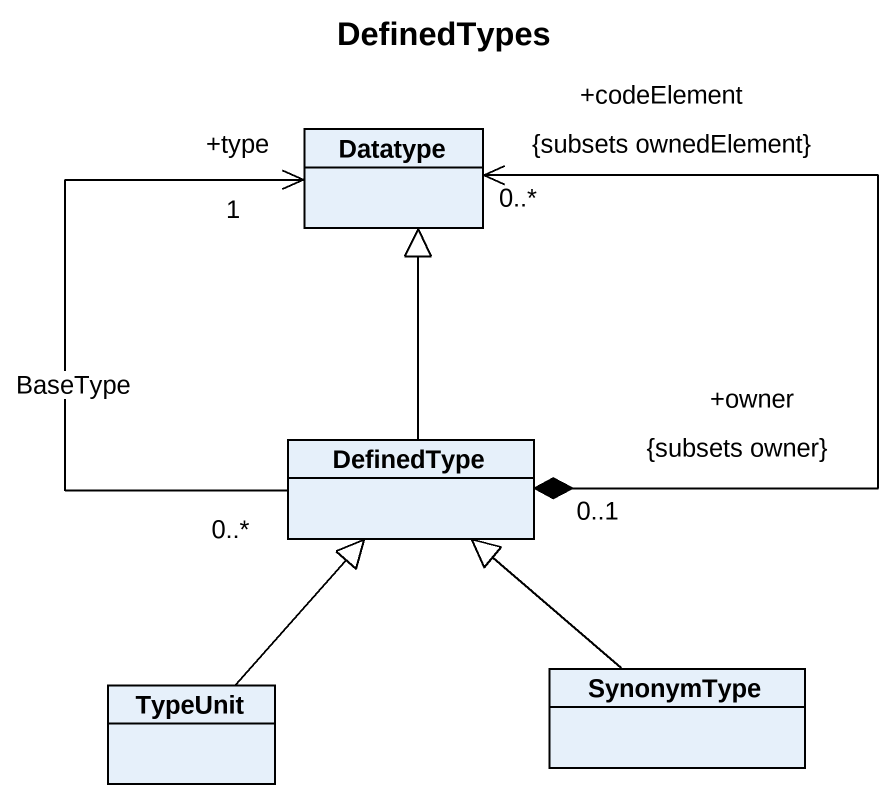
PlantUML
@startuml
title DefinedTypes
hide circle
hide empty members
class Datatype
class DefinedType
class TypeUnit
class SynonymType
DefinedType "0..*" -up-> "+type\n1" Datatype : BaseType
DefinedType "+owner\n0..1\n{subsets owner}" *-up-> "+codeElement\n0..*\n{subsets ownedElement}" Datatype
DefinedType -up-|> Datatype
TypeUnit -up-|> DefinedType
SynonymType -up-|> DefinedType
@enduml
